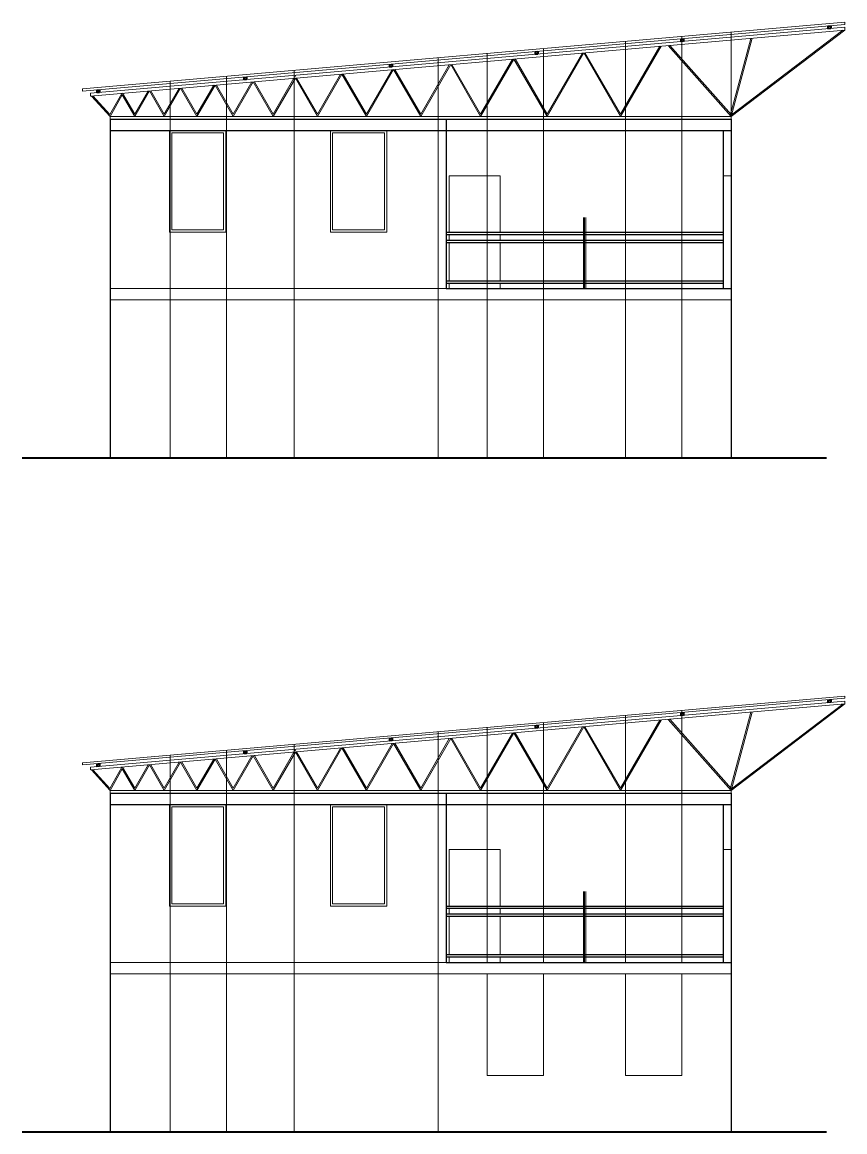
# Model space of a CAD drawing. Header units: millimetres. Extents: x 107 to 277, y 12 to 70.
# Drawn here: x 154.72 to 169.29, y 12.08 to 31.74 of the extents above; entities that cross this region are included whole.
import ezdxf

# ---------------------------------------------------------------- set-up
doc = ezdxf.new("R2010")
doc.units = ezdxf.units.MM
for name, color, linetype, lineweight in [('A-Draw', 2, 'Continuous', 0), ('A-Elevation Medium', 30, 'Continuous', 30), ('A-Elevation Thick', 203, 'Continuous', 40), ('A-Structal', 123, 'Continuous', 0)]:
    doc.layers.add(name, color=color, linetype=linetype, lineweight=lineweight)

msp = doc.modelspace()

# ---------------------------------------------------------------- linework, layer by layer
at = {"layer": 'A-Draw'}
for p, q in [((166.403, 31.491), (166.403, 24.022)), ((167.278, 28.623), (167.278, 31.567)), ((163.953, 31.276), (163.953, 24.022)), ((165.403, 31.403), (165.403, 24.022)), ((162.089, 31.113), (162.089, 24.022)), ((162.953, 31.189), (162.953, 24.022)), ((159.539, 30.89), (159.539, 24.022)), ((157.341, 30.698), (157.341, 24.022)), ((158.341, 30.785), (158.341, 24.022)), ((159.546, 30.771), (159.558, 30.792)), ((157.328, 29.822), (157.328, 28.022)), ((157.368, 29.782), (157.368, 28.062)), ((157.368, 29.782), (158.288, 29.782)), ((158.288, 29.782), (158.288, 28.062)), ((158.328, 29.822), (158.328, 28.022)), ((160.178, 29.822), (160.178, 28.022)), ((160.218, 29.782), (160.218, 28.062)), ((160.218, 29.782), (161.138, 29.782)), ((161.138, 29.782), (161.138, 28.062)), ((161.178, 29.822), (161.178, 28.022)), ((162.285, 29.022), (162.285, 28.022)), ((162.285, 29.022), (163.185, 29.022)), ((163.185, 29.022), (163.185, 28.022)), ((167.137, 29.022), (167.278, 29.022)), ((164.662, 28.282), (164.662, 27.022)), ((164.682, 28.282), (164.682, 27.022)), ((164.702, 28.282), (164.702, 27.022)), ((158.328, 28.022), (157.328, 28.022)), ((158.288, 28.062), (157.368, 28.062)), ((161.178, 28.022), (160.178, 28.022)), ((161.138, 28.062), (160.218, 28.062)), ((162.285, 27.982), (162.285, 27.882)), ((163.185, 27.982), (163.185, 27.882)), ((162.285, 27.842), (162.285, 27.162)), ((163.185, 27.842), (163.185, 27.162)), ((162.228, 27.022), (156.278, 27.022)), ((162.285, 27.122), (162.285, 27.022)), ((163.185, 27.122), (163.185, 27.022)), ((156.278, 26.822), (167.278, 26.822)), ((165.403, 19.464), (165.403, 15.083)), ((166.403, 19.552), (166.403, 15.083)), ((163.953, 19.337), (163.953, 15.083)), ((162.089, 19.174), (162.089, 12.083)), ((162.953, 19.25), (162.953, 15.083)), ((159.539, 18.951), (159.539, 12.083)), ((157.341, 18.759), (157.341, 12.083)), ((158.341, 18.846), (158.341, 12.083)), ((159.546, 18.833), (159.558, 18.853)), ((157.328, 17.883), (157.328, 16.083)), ((157.368, 17.843), (157.368, 16.123)), ((157.368, 17.843), (158.288, 17.843)), ((158.288, 17.843), (158.288, 16.123)), ((158.328, 17.883), (158.328, 16.083)), ((160.178, 17.883), (160.178, 16.083)), ((160.218, 17.843), (160.218, 16.123)), ((160.218, 17.843), (161.138, 17.843)), ((161.138, 17.843), (161.138, 16.123)), ((161.178, 17.883), (161.178, 16.083)), ((162.285, 17.083), (163.185, 17.083)), ((162.285, 17.083), (162.285, 16.083)), ((163.185, 17.083), (163.185, 16.083)), ((167.137, 17.083), (167.278, 17.083)), ((164.662, 16.343), (164.662, 15.083)), ((164.682, 16.343), (164.682, 15.083)), ((164.702, 16.343), (164.702, 15.083)), ((158.288, 16.123), (157.368, 16.123)), ((161.138, 16.123), (160.218, 16.123)), ((158.328, 16.083), (157.328, 16.083)), ((161.178, 16.083), (160.178, 16.083)), ((162.285, 16.043), (162.285, 15.943)), ((163.185, 16.043), (163.185, 15.943)), ((162.285, 15.903), (162.285, 15.223)), ((163.185, 15.903), (163.185, 15.223)), ((162.285, 15.183), (162.285, 15.083)), ((163.185, 15.183), (163.185, 15.083)), ((162.228, 15.083), (156.278, 15.083)), ((156.278, 14.883), (167.278, 14.883)), ((162.953, 14.883), (162.953, 13.083)), ((163.953, 14.883), (163.953, 13.083)), ((165.403, 14.883), (165.403, 13.083)), ((166.403, 14.883), (166.403, 13.083)), ((162.953, 13.083), (163.953, 13.083)), ((165.403, 13.083), (166.403, 13.083))]:
    msp.add_line(p, q, dxfattribs=at)
at = {"layer": 'A-Elevation Medium'}
for p, q in [((156.278, 30.022), (167.278, 30.022)), ((156.278, 30.022), (156.278, 29.822)), ((162.228, 30.022), (162.228, 29.822)), ((167.278, 30.022), (167.278, 27.022)), ((156.278, 29.822), (156.278, 27.022)), ((156.278, 29.822), (167.278, 29.822)), ((162.228, 29.822), (162.228, 27.022)), ((167.137, 29.822), (167.137, 27.022)), ((162.228, 28.022), (167.137, 28.022)), ((162.228, 27.982), (167.137, 27.982)), ((162.228, 27.882), (167.137, 27.882)), ((162.228, 27.842), (167.137, 27.842)), ((162.228, 27.162), (167.137, 27.162)), ((156.278, 27.022), (156.278, 24.022)), ((162.228, 27.122), (167.137, 27.122)), ((162.228, 27.022), (167.278, 27.022)), ((167.278, 27.022), (167.278, 24.022)), ((156.278, 18.083), (167.278, 18.083)), ((156.278, 18.083), (156.278, 17.883)), ((162.228, 18.083), (162.228, 17.883)), ((167.278, 18.083), (167.278, 15.083)), ((156.278, 17.883), (156.278, 15.083)), ((156.278, 17.883), (167.278, 17.883)), ((162.228, 17.883), (162.228, 15.083)), ((167.137, 17.883), (167.137, 15.083)), ((162.228, 16.083), (167.137, 16.083)), ((162.228, 16.043), (167.137, 16.043)), ((162.228, 15.943), (167.137, 15.943)), ((162.228, 15.903), (167.137, 15.903)), ((162.228, 15.223), (167.137, 15.223)), ((162.228, 15.183), (167.137, 15.183)), ((156.278, 15.083), (156.278, 12.083)), ((162.228, 15.083), (167.278, 15.083)), ((167.278, 15.083), (167.278, 12.083))]:
    msp.add_line(p, q, dxfattribs=at)
at = {"layer": 'A-Elevation Thick'}
for p, q in [((168.99, 31.67), (169.04, 31.674)), ((168.99, 31.67), (168.99, 31.634)), ((169.04, 31.674), (169.04, 31.638)), ((168.99, 31.634), (169.04, 31.638)), ((166.385, 31.442), (166.435, 31.446)), ((166.385, 31.442), (166.385, 31.406)), ((166.385, 31.406), (166.435, 31.41)), ((166.435, 31.446), (166.435, 31.41)), ((163.805, 31.216), (163.855, 31.221)), ((163.805, 31.216), (163.805, 31.18)), ((163.805, 31.18), (163.855, 31.184)), ((163.855, 31.221), (163.855, 31.184)), ((161.225, 30.99), (161.275, 30.995)), ((161.225, 30.99), (161.225, 30.954)), ((161.225, 30.954), (161.275, 30.959)), ((161.275, 30.995), (161.275, 30.959)), ((158.645, 30.765), (158.695, 30.769)), ((158.645, 30.765), (158.645, 30.728)), ((158.645, 30.728), (158.695, 30.733)), ((158.695, 30.769), (158.695, 30.733)), ((156.04, 30.537), (156.09, 30.541)), ((156.04, 30.537), (156.04, 30.501)), ((156.04, 30.501), (156.09, 30.505)), ((156.09, 30.541), (156.09, 30.505)), ((154.72, 24.022), (168.966, 24.022)), ((168.99, 19.731), (169.04, 19.735)), ((168.99, 19.731), (168.99, 19.695)), ((168.99, 19.695), (169.04, 19.699)), ((169.04, 19.735), (169.04, 19.699)), ((166.385, 19.503), (166.435, 19.507)), ((166.385, 19.503), (166.385, 19.467)), ((166.385, 19.467), (166.435, 19.471)), ((166.435, 19.507), (166.435, 19.471)), ((163.805, 19.277), (163.855, 19.282)), ((163.805, 19.277), (163.805, 19.241)), ((163.855, 19.282), (163.855, 19.245)), ((163.805, 19.241), (163.855, 19.245)), ((161.225, 19.052), (161.275, 19.056)), ((161.225, 19.052), (161.225, 19.015)), ((161.225, 19.015), (161.275, 19.02)), ((161.275, 19.056), (161.275, 19.02)), ((158.645, 18.826), (158.695, 18.83)), ((158.645, 18.826), (158.645, 18.79)), ((158.645, 18.79), (158.695, 18.794)), ((158.695, 18.83), (158.695, 18.794)), ((156.04, 18.598), (156.09, 18.602)), ((156.04, 18.598), (156.04, 18.562)), ((156.04, 18.562), (156.09, 18.566)), ((156.09, 18.602), (156.09, 18.566)), ((154.72, 12.083), (168.966, 12.083))]:
    msp.add_line(p, q, dxfattribs=at)
at = {"layer": 'A-Structal'}
for p, q in [((155.79, 30.562), (169.29, 31.743)), ((155.79, 30.522), (169.29, 31.703)), ((155.931, 30.484), (169.29, 31.653)), ((169.29, 31.703), (169.29, 31.743)), ((169.29, 31.653), (169.29, 31.603)), ((155.931, 30.434), (169.29, 31.603)), ((167.262, 30.09), (167.628, 31.457)), ((167.278, 30.072), (169.29, 31.603)), ((167.278, 30.072), (167.65, 31.459)), ((167.281, 30.099), (169.252, 31.599)), ((165.316, 30.072), (166.035, 31.318)), ((165.316, 30.112), (166.011, 31.316)), ((167.278, 30.072), (166.163, 31.329)), ((167.281, 30.099), (166.188, 31.331)), ((162.84, 30.072), (163.428, 31.09)), ((162.84, 30.112), (163.403, 31.088)), ((164.016, 30.072), (163.428, 31.09)), ((164.016, 30.112), (163.45, 31.092)), ((164.016, 30.072), (164.666, 31.198)), ((164.016, 30.112), (164.641, 31.196)), ((165.316, 30.072), (164.666, 31.198)), ((165.316, 30.112), (164.688, 31.2)), ((160.818, 30.072), (161.298, 30.903)), ((160.818, 30.112), (161.273, 30.901)), ((161.778, 30.072), (161.298, 30.903)), ((161.778, 30.112), (161.32, 30.905)), ((161.778, 30.072), (162.309, 30.992)), ((161.778, 30.112), (162.284, 30.99)), ((162.84, 30.072), (162.309, 30.992)), ((162.84, 30.112), (162.331, 30.994)), ((158.457, 30.072), (158.811, 30.686)), ((158.457, 30.112), (158.786, 30.684)), ((159.166, 30.072), (158.811, 30.686)), ((159.166, 30.112), (158.833, 30.688)), ((159.166, 30.072), (159.558, 30.751)), ((159.166, 30.112), (159.533, 30.749)), ((159.95, 30.072), (159.558, 30.751)), ((159.95, 30.112), (159.58, 30.753)), ((159.95, 30.072), (160.384, 30.823)), ((159.95, 30.112), (160.359, 30.821)), ((160.818, 30.072), (160.384, 30.823)), ((160.818, 30.112), (160.406, 30.825)), ((155.79, 30.522), (155.79, 30.562)), ((155.931, 30.484), (155.931, 30.434)), ((156.274, 30.106), (156.482, 30.482)), ((156.712, 30.112), (156.498, 30.483)), ((156.712, 30.072), (156.974, 30.525)), ((156.712, 30.112), (156.949, 30.523)), ((157.235, 30.072), (156.974, 30.525)), ((157.235, 30.112), (156.996, 30.527)), ((157.235, 30.072), (157.525, 30.573)), ((157.235, 30.112), (157.5, 30.571)), ((157.816, 30.072), (157.526, 30.573)), ((157.816, 30.112), (157.549, 30.575)), ((157.816, 30.072), (158.136, 30.627)), ((157.816, 30.112), (158.112, 30.625)), ((158.457, 30.072), (158.136, 30.627)), ((158.457, 30.112), (158.159, 30.629)), ((156.278, 30.072), (155.946, 30.435)), ((156.274, 30.106), (155.971, 30.437)), ((156.278, 30.072), (156.491, 30.455)), ((156.712, 30.072), (156.491, 30.455)), ((156.278, 30.072), (156.278, 30.022)), ((156.278, 30.072), (167.278, 30.072)), ((167.278, 30.022), (167.278, 30.072)), ((155.79, 18.623), (169.29, 19.804)), ((155.79, 18.583), (169.29, 19.764)), ((155.931, 18.545), (169.29, 19.714)), ((155.931, 18.495), (169.29, 19.664)), ((167.278, 18.133), (169.29, 19.664)), ((167.281, 18.161), (169.252, 19.66)), ((169.29, 19.764), (169.29, 19.804)), ((169.29, 19.714), (169.29, 19.664)), ((167.262, 18.151), (167.628, 19.518)), ((167.278, 18.133), (167.65, 19.52)), ((165.316, 18.133), (166.035, 19.379)), ((165.316, 18.174), (166.011, 19.377)), ((167.278, 18.133), (166.163, 19.39)), ((167.281, 18.161), (166.188, 19.392)), ((162.84, 18.133), (163.428, 19.151)), ((162.84, 18.174), (163.403, 19.149)), ((164.016, 18.133), (163.428, 19.151)), ((164.016, 18.174), (163.45, 19.153)), ((164.016, 18.133), (164.666, 19.259)), ((164.016, 18.174), (164.641, 19.257)), ((165.316, 18.133), (164.666, 19.259)), ((165.316, 18.174), (164.688, 19.261)), ((159.95, 18.133), (160.384, 18.885)), ((159.95, 18.174), (160.359, 18.882)), ((160.818, 18.133), (160.384, 18.885)), ((160.818, 18.174), (160.406, 18.887)), ((160.818, 18.133), (161.298, 18.965)), ((160.818, 18.174), (161.273, 18.962)), ((161.778, 18.133), (161.298, 18.965)), ((161.778, 18.174), (161.32, 18.966)), ((161.778, 18.133), (162.309, 19.053)), ((161.778, 18.174), (162.284, 19.051)), ((162.84, 18.133), (162.309, 19.053)), ((162.84, 18.174), (162.331, 19.055)), ((157.816, 18.133), (158.136, 18.688)), ((157.816, 18.174), (158.112, 18.686)), ((158.457, 18.133), (158.136, 18.688)), ((158.457, 18.174), (158.159, 18.69)), ((158.457, 18.133), (158.811, 18.747)), ((158.457, 18.174), (158.786, 18.745)), ((159.166, 18.133), (158.811, 18.747)), ((159.166, 18.174), (158.833, 18.749)), ((159.166, 18.133), (159.558, 18.812)), ((159.166, 18.174), (159.533, 18.81)), ((159.95, 18.133), (159.558, 18.812)), ((159.95, 18.174), (159.58, 18.814)), ((155.79, 18.583), (155.79, 18.623)), ((155.931, 18.545), (155.931, 18.495)), ((156.278, 18.133), (155.946, 18.496)), ((156.274, 18.168), (155.971, 18.499)), ((156.274, 18.168), (156.482, 18.543)), ((156.278, 18.133), (156.491, 18.517)), ((156.712, 18.133), (156.491, 18.517)), ((156.712, 18.174), (156.498, 18.545)), ((156.712, 18.133), (156.974, 18.586)), ((156.712, 18.174), (156.949, 18.584)), ((157.235, 18.133), (156.974, 18.586)), ((157.235, 18.174), (156.996, 18.588)), ((157.235, 18.133), (157.525, 18.634)), ((157.235, 18.174), (157.5, 18.632)), ((157.816, 18.133), (157.526, 18.635)), ((157.816, 18.174), (157.549, 18.637)), ((156.278, 18.133), (156.278, 18.083)), ((156.278, 18.133), (167.278, 18.133)), ((167.278, 18.083), (167.278, 18.133))]:
    msp.add_line(p, q, dxfattribs=at)

doc.saveas('drawing.dxf')
